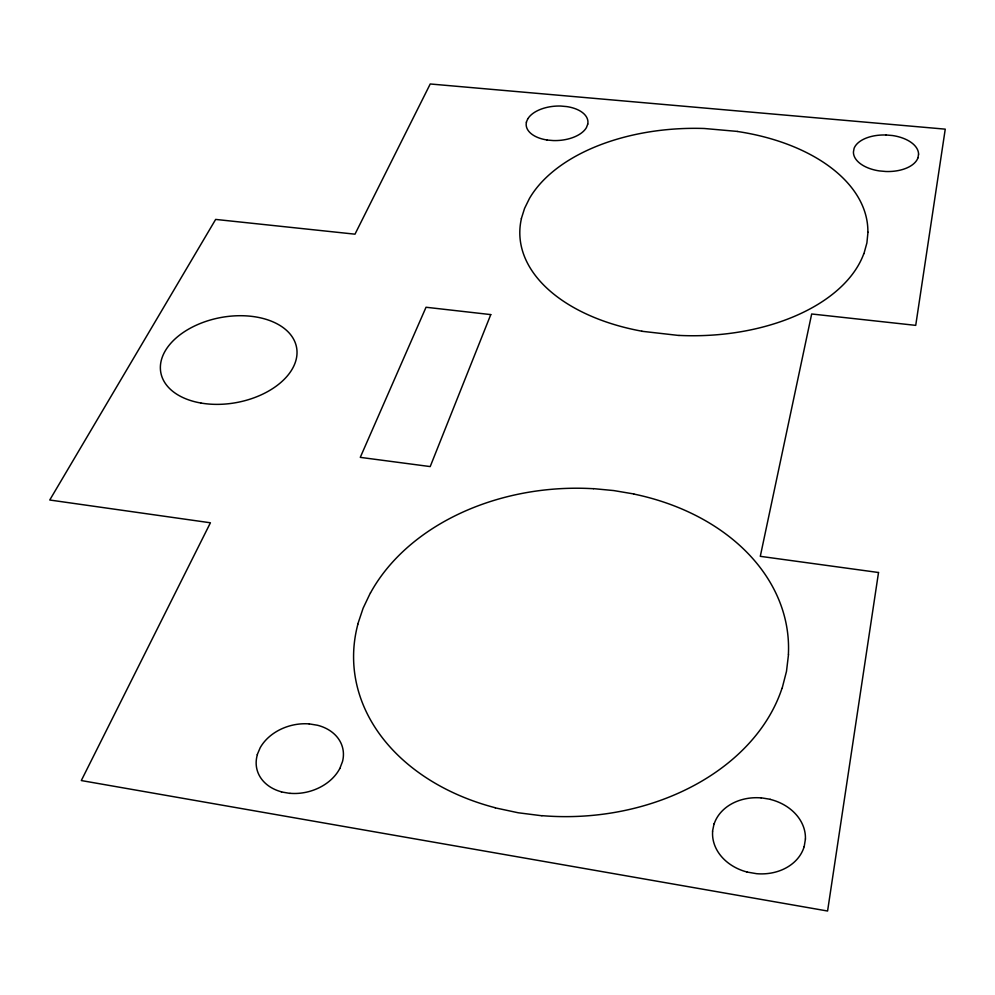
<?xml version="1.0" encoding="UTF-8"?>
<svg xmlns="http://www.w3.org/2000/svg" width="995" height="995" viewBox="0 0 995 995"><rect width="100%" height="100%" fill="white"/><g stroke="black" fill="none" stroke-linecap="round" stroke-linejoin="round"><path stroke-width="1.49" d="M918.584 154.101L917.975 157.819M805.452 838.959L804.184 846.658M867.976 232.171L866.894 242.929L863.946 253.638M788.525 654.312L786.485 671.376L782.107 688.391M712.519 831.235L714.087 823.673M587.759 124.101L586.416 127.621A30.92 17.213 -3.1 0 1 553.158 140.556L546.914 140.021M521.33 218.651L524.576 208.378L529.477 198.415A173.814 103.555 -0.3 0 1 704.273 128.492L737.32 131.415M357.74 624.263L363.1 608.243L370.451 592.771M526.355 122.149L527.835 118.679M257.232 754.67L260.192 747.73A44.166 34.191 -14.2 0 1 309.234 723.912M339.805 768.563L342.516 761.511A44.166 34.191 -14.2 0 0 317.492 725.255L309.147 723.875M885.923 134.959L892.49 135.531A32.586 18.233 2.7 0 1 918.559 154.138M679.038 335.489L641.862 331.273M593.443 488.632L613.778 490.572L633.778 493.955M761.013 797.779L770.267 799.296M541.865 815.763L518.196 812.766L495.224 807.853M290.018 793.413L281.423 791.933M747.009 872.043L756.573 873.685A46.578 37.922 7.5 0 0 804.159 846.645M339.805 768.488A44.166 34.191 -14.2 0 1 290.055 793.313M281.548 791.858A44.166 34.191 -14.2 0 1 257.382 754.62M641.899 331.198A173.839 103.579 -0.3 0 1 521.417 218.651M863.834 253.613A173.851 103.592 -0.3 0 1 679.05 335.414M737.295 131.464A173.826 103.567 -0.3 0 1 867.876 232.171M370.563 592.796A217.283 163.852 -2.6 0 1 593.43 488.719M495.261 807.741A217.308 163.901 -2.6 0 1 357.864 624.275M781.983 688.353A217.32 163.914 -2.6 0 1 541.889 815.651M633.74 494.03A217.296 163.864 -2.6 0 1 788.388 654.312M917.962 157.819A32.586 18.233 2.7 0 1 885.861 171.501L879.157 170.891A32.586 18.233 2.7 0 1 853.436 151.936L854.108 148.255A32.586 18.233 2.7 0 1 885.985 135.009M587.746 124.101A30.92 17.213 -3.1 0 0 566.851 106.602L560.745 106.042A30.92 17.213 -3.1 0 0 527.91 118.679M547.001 139.984A30.92 17.213 -3.1 0 1 526.454 122.124M747.121 872.043A46.578 37.922 7.5 0 1 712.644 831.26M714.186 823.76A46.578 37.922 7.5 0 1 761.1 797.89M770.254 799.395A46.578 37.922 7.5 0 1 805.415 839.034M878.523 572.511L827.579 911.022L81.304 780.553L210.418 522.785L49.75 500.012L215.654 219.422L354.991 234.173L430.238 83.978L945.25 129.151L915.723 325.365L811.671 313.985L760.292 556.329L878.523 572.511M490.771 314.594L430.201 466.58L360.277 457.364L426.034 307.256L490.771 314.594M200.866 403.025A69.028 43.233 -10.5 0 0 296.659 347.976A69.028 43.233 -10.5 0 0 188.552 329.158A69.028 43.233 -10.5 0 0 200.866 403.025"/></g></svg>
